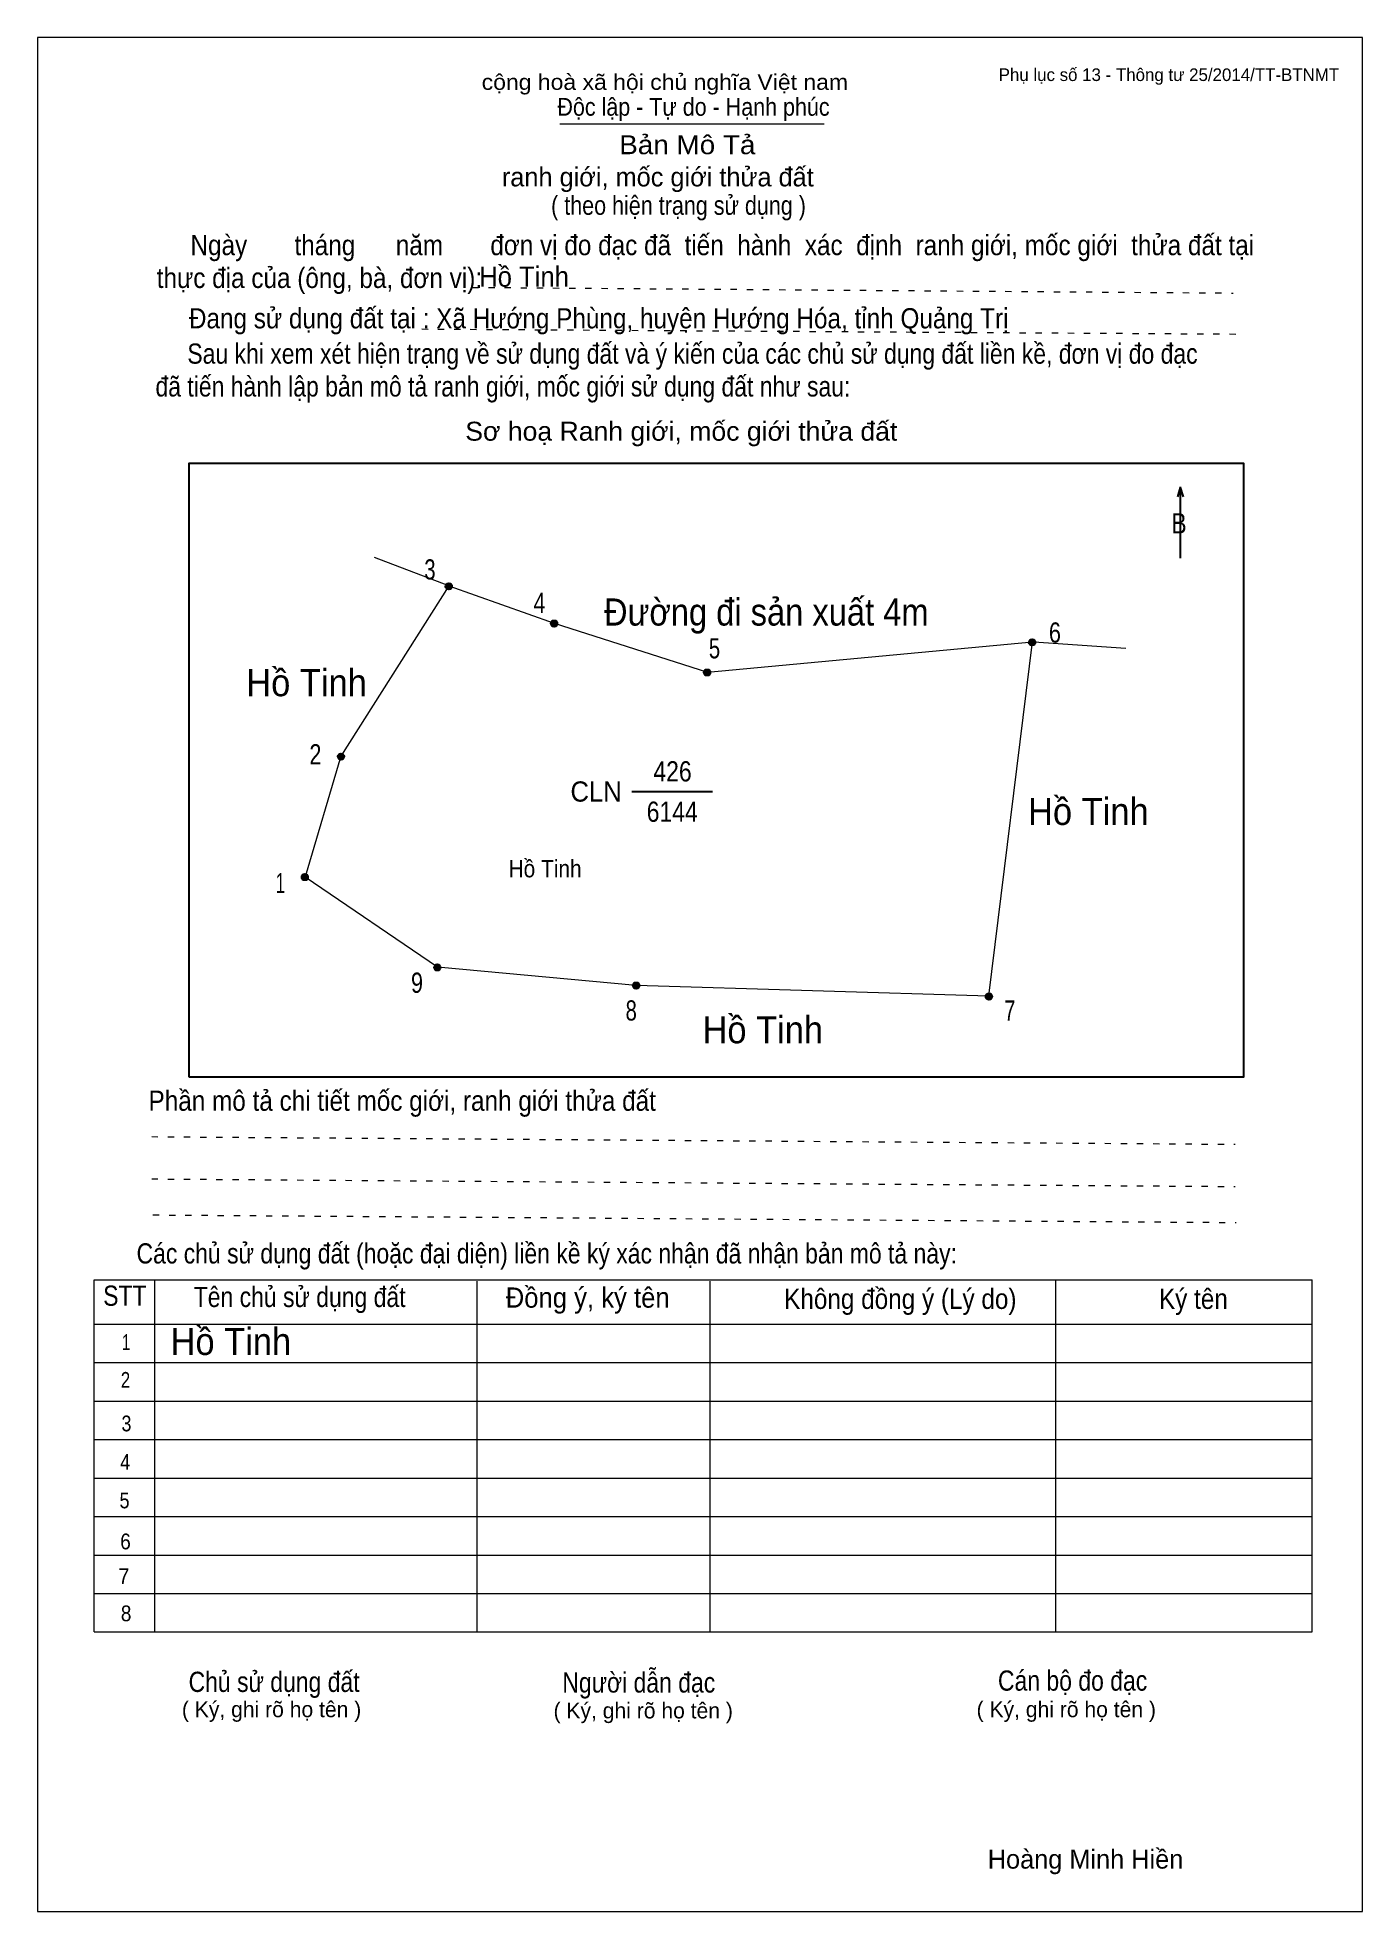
# Model space of a CAD drawing. Header units: centimetres. Extents: x 0 to 21, y 0 to 29.7.
import ezdxf
from ezdxf.enums import TextEntityAlignment as Align

# ---------------------------------------------------------------- set-up
doc = ezdxf.new("R2010")
doc.units = ezdxf.units.CM
doc.header["$LTSCALE"] = 0.13
doc.linetypes.add('DOTTED', pattern=[1.5, 0.3, -1.2])
for name, color, linetype, lineweight in [('1', 7, 'Continuous', 13), ('32', 7, 'Continuous', 25), ('33', 7, 'Continuous', 25), ('61', 7, 'Continuous', 13), ('62', 7, 'Continuous', 13)]:
    doc.layers.add(name, color=color, linetype=linetype, lineweight=lineweight)
for name, color, linetype in [('34', 7, 'Continuous'), ('45', 7, 'Continuous'), ('63', 7, 'Continuous')]:
    doc.layers.add(name, color=color, linetype=linetype)

msp = doc.modelspace()

# ---------------------------------------------------------------- hatches: boundary and pattern name
at = {"layer": '32'}
for points in [[(6.5685, 21.0005, 1), (6.4685, 21.0005, 1)], [(8.2381, 20.4124, 1), (8.1381, 20.4124, 1)], [(15.814, 20.1136, 1), (15.714, 20.1136, 1)], [(10.6629, 19.6363, 1), (10.5629, 19.6363, 1)], [(4.8597, 18.3027, 1), (4.7597, 18.3027, 1)], [(4.287, 16.3935, 1), (4.187, 16.3935, 1)], [(6.3871, 14.9616, 1), (6.2871, 14.9616, 1)], [(9.5374, 14.6752, 1), (9.4374, 14.6752, 1)], [(15.1286, 14.5005, 1), (15.0286, 14.5005, 1)]]:
    msp.add_hatch(color=256, dxfattribs=at).paths.add_polyline_path(points)

# ---------------------------------------------------------------- linework, layer by layer
at = {"layer": '1'}
msp.add_lwpolyline([(21, 0), (21, 29.7), (0, 29.7), (0, 0)], close=True, dxfattribs=at)
at = {"layer": '32'}
for centre in [(6.5185, 21.0005), (8.1881, 20.4124), (15.764, 20.1136), (10.6129, 19.6363), (4.8097, 18.3027), (4.237, 16.3935), (6.3371, 14.9616), (9.4874, 14.6752), (15.0786, 14.5005)]:
    msp.add_circle(centre, 0.05, dxfattribs=at)
at = {"layer": '33'}
msp.add_line((9.42, 17.75), (10.7, 17.75), dxfattribs=at)
at = {"layer": '61'}
msp.add_line((6.52, 21.01), (5.34, 21.46), dxfattribs=at)
for points in [[(6.52, 21.01), (4.81, 18.31), (4.24, 16.4), (6.34, 14.97), (9.49, 14.68), (15.08, 14.51), (15.77, 20.12)], [(6.52, 21.01), (8.19, 20.42), (10.62, 19.64), (15.77, 20.12)], [(15.77, 20.12), (15.79, 20.12), (17.25, 20.02)]]:
    msp.add_lwpolyline(points, dxfattribs=at)
at = {"layer": '62'}
for p, q in [((8.28, 28.33), (12.47, 28.33)), ((0.9, 10.01), (20.2, 10.01)), ((0.9, 4.43), (0.9, 10.01)), ((1.86, 4.43), (1.86, 10.01)), ((6.97, 4.43), (6.97, 9.99)), ((10.66, 4.43), (10.66, 9.99)), ((16.14, 4.43), (16.14, 10.01)), ((20.2, 4.43), (20.2, 10.01)), ((0.9, 9.31), (20.2, 9.31)), ((0.9, 8.7), (20.2, 8.7)), ((0.9, 8.09), (20.2, 8.09)), ((0.9, 7.48), (20.2, 7.48)), ((0.9, 6.87), (20.2, 6.87)), ((0.9, 6.26), (20.2, 6.26)), ((0.9, 5.65), (20.2, 5.65)), ((0.9, 5.04), (20.2, 5.04)), ((0.9, 4.43), (20.2, 4.43))]:
    msp.add_line(p, q, dxfattribs=at)
at = {"layer": '62', "linetype": 'DOTTED'}
for p, q in [((6.89, 25.74), (18.95, 25.65)), ((6.09, 25.08), (19.04, 25)), ((1.81, 12.28), (18.98, 12.16)), ((1.81, 11.61), (18.98, 11.49)), ((1.83, 11.04), (19, 10.92))]:
    msp.add_line(p, q, dxfattribs=at)
at = {"layer": '62', "lineweight": 25}
for p, q in [((18.11, 22.58), (18.11, 21.45)), ((18.11, 22.57), (18.07, 22.42)), ((18.11, 22.57), (18.16, 22.42))]:
    msp.add_line(p, q, dxfattribs=at)
msp.add_lwpolyline([(2.4, 13.23), (19.12, 13.23), (19.12, 22.95), (2.4, 22.95)], close=True, dxfattribs=at)

# ---------------------------------------------------------------- texts
at = {"layer": '32'}
for s, width, p in [('3', 0.75, (6.22, 21.11)), ('4', 0.8, (7.955, 20.58)), ('6', 0.8, (16.125, 20.11)), ('5', 0.75, (10.73, 19.86)), ('2', 0.8, (4.405, 18.18)), ('1', 0.65, (3.85, 16.14)), ('9', 0.8, (6.015, 14.56)), ('8', 0.75, (9.41, 14.12)), ('7', 0.75, (15.41, 14.12))]:
    msp.add_text(s, height=0.32, dxfattribs=dict(at, width=width)).set_placement(p, align=Align.CENTER)
at = {"layer": '33', "width": 0.85}
for s, p in [('426', (10.065, 17.91)), ('6144', (10.06, 17.27))]:
    msp.add_text(s, height=0.32, dxfattribs=at).set_placement(p, align=Align.CENTER)
at = {"layer": '33', "width": 0.95}
msp.add_text('CLN', height=0.32, dxfattribs=at).set_placement((9.26, 17.59), align=Align.RIGHT)
at = {"layer": '34', "width": 0.95}
msp.add_text('Hồ Tinh', height=0.32, dxfattribs=at).set_placement((7, 25.75))
at = {"layer": '45'}
for s, height, width, p in [('Đường đi sản xuất 4m', 0.43, 0.9, (11.55, 20.38)), ('Hồ Tinh', 0.4295, 0.95, (4.265, 19.26)), ('Hồ Tinh', 0.4295, 0.95, (16.655, 17.22)), ('Hồ Tinh', 0.2749, 0.9, (8.045, 16.39)), ('Hồ Tinh', 0.4295, 0.95, (11.495, 13.76)), ('Hồ Tinh', 0.4295, 0.95, (3.065, 8.82))]:
    msp.add_text(s, height=height, dxfattribs=dict(at, width=width)).set_placement(p, align=Align.CENTER)
at = {"layer": '62'}
for s, height, width, p in [('cộng hoà xã hội chủ nghĩa Việt nam', 0.2474, 1.1, (7.04, 28.87)), ('Độc lập - Tự do - Hạnh phúc', 0.2828, 0.9, (8.24, 28.46)), ('Bản Mô Tả', 0.3, 1.1, (9.22, 27.85)), ('( theo hiện trạng sử dụng )', 0.3, 0.85, (8.14, 26.89)), ('     Ngày       tháng      năm       đơn vị đo đạc đã  tiến  hành  xác  định  ranh giới, mốc giới  thửa đất tại ', 0.32, 0.9, (1.89, 26.25)), ('thực địa của (ông, bà, đơn vị): ', 0.32, 0.9, (1.89, 25.73)), ('Đang sử dụng đất tại : Xã Hướng Phùng, huyện Hướng Hóa, tỉnh Quảng Trị', 0.32, 0.9, (2.4, 25.09)), ('     Sau khi xem xét hiện trạng về sử dụng đất và ý kiến của các chủ sử dụng đất liền kề, đơn vị đo đạc ', 0.32, 0.85, (1.87, 24.53)), ('đã tiến hành lập bản mô tả ranh giới, mốc giới sử dụng đất như sau:', 0.32, 0.85, (1.87, 24.01)), ('Sơ hoạ Ranh giới, mốc giới thửa đất', 0.3, 1.05, (6.78, 23.31)), ('B', 0.32, 0.85, (17.97, 21.84)), ('Phần mô tả chi tiết mốc giới, ranh giới thửa đất ', 0.32, 0.9, (1.76, 12.69)), ('Các chủ sử dụng đất (hoặc đại diện) liền kề ký xác nhận đã nhận bản mô tả này:', 0.32, 0.85, (1.57, 10.27))]:
    msp.add_text(s, height=height, dxfattribs=dict(at, width=width)).set_placement(p)
msp.add_text('ranh giới, mốc giới thửa đất', height=0.3, dxfattribs=at).set_placement((7.36, 27.34))
for s, height, width, p in [('STT', 0.32, 0.85, (1.385, 9.6)), ('Tên chủ sử dụng đất', 0.32, 0.85, (4.155, 9.58)), ('Đồng ý, ký tên', 0.32, 0.95, (8.72, 9.57)), ('Không đồng ý (Lý do)', 0.32, 0.9, (13.675, 9.55)), ('Ký tên', 0.32, 0.9, (18.32, 9.55)), ('1', 0.25, 0.7, (1.405, 8.9)), ('2', 0.25, 0.8, (1.395, 8.3)), ('3', 0.25, 0.85, (1.41, 7.61)), ('4', 0.25, 0.85, (1.39, 7)), ('5', 0.25, 0.85, (1.38, 6.39)), ('6', 0.25, 0.9, (1.395, 5.74)), ('7', 0.25, 0.95, (1.37, 5.19)), ('8', 0.25, 0.9, (1.405, 4.6)), ('Người dẫn đạc', 0.32, 0.85, (9.53, 3.47)), ('Chủ sử dụng đất', 0.32, 0.85, (3.75, 3.48)), ('Cán bộ đo đạc', 0.32, 0.85, (16.405, 3.5))]:
    msp.add_text(s, height=height, dxfattribs=dict(at, width=width)).set_placement(p, align=Align.CENTER)
for p in [(3.71, 3.08), (9.6, 3.06), (16.305, 3.08)]:
    msp.add_text('( Ký, ghi rõ họ tên )', height=0.25, dxfattribs=at).set_placement(p, align=Align.CENTER)
at = {"layer": '63'}
msp.add_text('Phụ lục số 13 - Thông tư 25/2014/TT-BTNMT', height=0.2, dxfattribs=at).set_placement((20.63, 29.01), align=Align.RIGHT)
msp.add_text('Hoàng Minh Hiền', height=0.3, dxfattribs=at).set_placement((16.61, 0.68), align=Align.CENTER)

doc.saveas('drawing.dxf')
